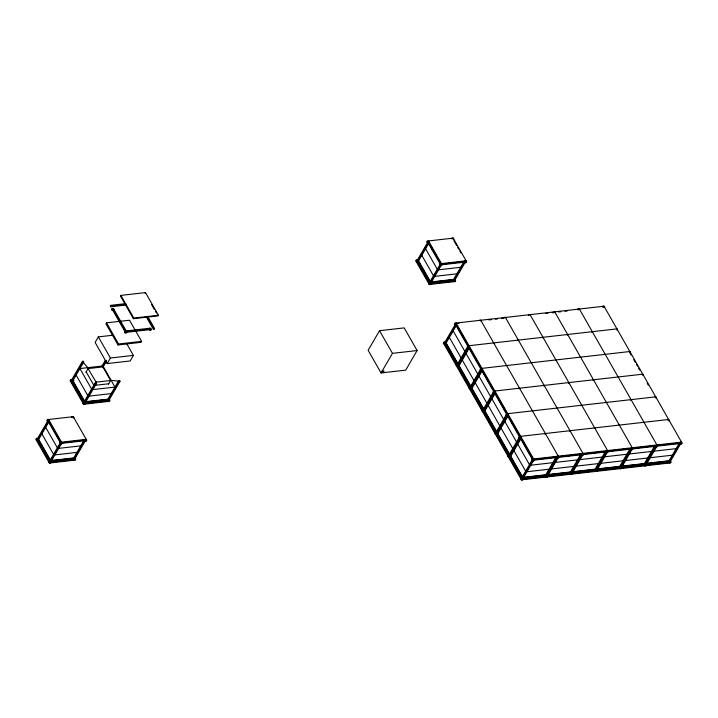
<?xml version="1.0" encoding="UTF-8"?>
<svg xmlns="http://www.w3.org/2000/svg" width="718" height="718" viewBox="0 0 718 718"><rect width="100%" height="100%" fill="white"/><g stroke="black" fill="none" stroke-linecap="round" stroke-linejoin="round"><path stroke-width="1.08" d="M95.422 383.753L96.113 381.967M105.923 360.867L102.853 366.629M125.722 303.633L110.716 305.338L110.339 305.994L110.769 306.748L125.776 305.033M110.769 306.748L111.146 306.092L126.153 304.387M47.693 421.08L36.447 440.394L49.371 463.047L74.026 460.238L85.263 440.924M60.976 442.925L85.81 439.99L86.187 439.335L73.272 416.682L48.618 419.491L48.232 420.147L61.156 442.8M83.279 361.271L71.477 381.716L72.303 381.617L83.71 362.025L83.279 361.271L82.453 361.36L70.669 381.608L83.584 404.261L108.238 401.461L120.032 381.213L119.601 380.45L118.775 380.549L107.368 400.141L107.799 400.895L119.206 381.303L120.032 381.213M120.857 295.394L120.48 296.049L133.395 318.702L158.05 315.893L158.436 315.247L145.512 292.594L120.857 295.394L133.781 318.047L133.395 318.702M113.309 309.673L113.695 309.018L126.61 331.671L126.233 332.326M112.591 335.261L98.348 336.877L95.117 342.432L107.17 363.568L130.182 360.957L133.413 355.401L126.835 343.868M106.524 322.84L105.95 323.818L118.012 344.954L141.024 342.342L141.59 341.355L129.527 320.219L106.524 322.84L118.578 343.976L118.012 344.954M85.9 372.328L88.072 368.594L102.862 366.916L110.617 380.504L108.445 384.238M101.938 366.117L105.205 360.517M72.886 417.337L73.272 416.682M145.135 293.24L145.512 292.594M102.369 366.871L106.174 360.337M103.195 366.772L106.452 361.181M84.177 439.981L84.607 440.735L73.963 459.026L50.951 461.647L38.458 439.748L37.641 439.838L49.695 460.983L60.348 442.692L48.285 421.556L49.102 421.457L38.081 440.403L37.255 440.493L48.662 420.901L49.488 420.811M83.539 402.852L94.947 383.259L95.763 383.17L96.194 383.924L84.787 403.516M124.986 331.662L125.363 331.007L150.017 328.207L150.448 328.961L125.794 331.761L112.87 309.108L113.695 309.018M93.645 385.925L95.817 382.191L110.617 380.504M86.187 439.335L61.533 442.144L49.748 462.392L36.824 439.739M83.584 404.261L95.763 383.17M107.17 363.568L110.401 358.022L133.413 355.401M50.951 461.647L61.039 444.316M83.988 440.313L73.532 458.272L73.963 459.026M75.471 456.253L76.593 454.323M108.194 400.052L109.818 397.251M111.452 394.451L112.538 392.584M113.623 390.718L114.709 388.851M146.355 316.97L153.356 329.239L154.558 328.494L148.096 317.168M153.356 329.239L154.558 328.494M427.596 242.522L416.35 261.837L429.274 284.49L453.929 281.68L465.174 262.366M428.52 240.934L428.143 241.589L441.058 264.242L465.713 261.433L466.099 260.787L453.175 238.134L428.52 240.934L441.444 263.587L441.058 264.242M420.174 256.586L421.295 254.666M425.218 247.925L426.339 245.996M417.167 261.935L428.574 242.343L429.391 242.253M417.984 261.846L429.014 242.908M379.535 330.693L368.128 350.294L381.052 372.938L405.706 370.138L417.113 350.546L404.189 327.893L379.535 330.693L392.459 353.346L381.052 372.938L384.103 371.044L382.012 371.287M452.798 238.78L453.175 238.134M464.079 261.424L464.51 262.187L453.866 280.469L430.854 283.089L418.37 261.19L417.544 261.289L429.606 282.425L440.251 264.143L428.188 242.998M431.697 280.155L432.774 278.306M433.789 276.556L434.911 274.635M436.589 271.745L437.711 269.824M429.274 284.49L440.52 265.175M430.854 283.089L441.507 264.798L464.51 262.187M453.058 280.37L464.465 260.778M455.176 324.644L443.93 343.958L521.456 479.866L570.765 474.257L582.011 454.943M455.724 323.71L456.101 323.055L604.026 306.227L681.553 442.135L681.176 442.791L533.241 459.619L455.724 323.71L458.937 323.342M456.154 324.464L444.747 344.057L445.564 343.967L456.406 325.353M480.378 320.901L480.755 320.255L558.281 456.163L557.895 456.819M445.95 343.312L445.124 343.41L457.186 364.547L467.831 346.264L455.768 325.119L456.594 325.021M465.291 351.946L466.413 350.016M468.1 347.297L457.231 365.956L444.316 343.303M468.639 346.363L469.025 345.708L616.95 328.88L616.574 329.526M493.939 392.602L483.079 411.261L457.662 366.71L469.069 347.117M469.321 348.006L458.488 366.62L457.662 366.71M458.865 365.965L458.048 366.054L470.102 387.199L480.755 368.908L468.692 347.772M469.778 389.264L481.015 369.95M481.563 369.016L481.94 368.361L629.874 351.524L629.489 352.179M481.993 369.77L470.586 389.362L471.412 389.273L482.245 370.659M517.947 340.754L518.333 340.099M471.789 388.618L470.963 388.707L483.026 409.852L493.67 391.561L481.616 370.425L482.433 370.326M494.487 391.669L494.864 391.014L642.789 374.177L642.413 374.832M571.151 473.602L521.833 479.22L483.51 412.015L494.917 392.423M495.169 393.311L484.327 411.926L483.51 412.015M542.602 337.945L542.987 337.289M519.141 388.86L519.518 388.205M495.95 432.505L496.766 432.407L484.713 411.27L483.887 411.36L495.95 432.505L506.594 414.214L494.531 393.078M495.617 434.569L506.863 415.255M507.402 414.322L507.788 413.667L655.713 396.83L655.328 397.485M507.832 415.076L496.425 434.668L497.251 434.569L508.272 415.632L507.455 415.722L519.509 436.867L508.865 455.158L496.811 434.013L497.628 433.923M567.265 335.144L567.642 334.489M543.795 386.051L544.172 385.404M508.918 456.567L519.778 437.899M520.326 436.966L520.703 436.32L668.629 419.483L668.252 420.138M520.756 437.729L509.349 457.321L510.166 457.222L521.008 438.608M603.65 306.873L604.026 306.227M591.919 332.335L592.296 331.68M568.45 383.25L568.827 382.595M544.98 434.166L545.357 433.51M545.24 475.747L556.262 456.81L556.692 457.563L546.048 475.855L523.036 478.466L510.552 456.576L509.726 456.666L521.789 477.811L532.433 459.52L520.37 438.375L521.196 438.285M521.456 479.866L532.702 460.552M533.241 459.619L533.627 458.973L681.553 442.135M523.036 478.466L533.689 460.184L556.692 457.563M593.104 380.441L593.481 379.795M569.634 431.356L570.011 430.701M551.487 466.341L552.609 464.411M546.111 477.066L557.356 457.752M571.097 472.193L547.26 474.912L547.69 475.666L558.344 457.375L581.356 454.754L580.925 454L569.895 472.947M594.289 428.556L594.666 427.901M547.69 475.666L570.702 473.045L581.356 454.754M582.549 454.009L582.935 453.354L505.409 317.446M571.914 472.103L572.345 472.857L582.998 454.575L606.01 451.954L605.579 451.2M630.673 400.294L631.059 399.639M594.549 470.137L605.382 451.523M572.345 472.857L595.357 470.236L606.01 451.954M595.805 470.802L606.665 452.143M607.204 451.209L607.59 450.554L530.063 314.637M619.203 467.328L630.036 448.714M620.406 466.583L622.084 463.702M625.45 457.922L627.128 455.032M630.664 449.145L607.652 451.766L596.999 470.057L620.011 467.436L630.664 449.145L630.233 448.391M620.074 468.648L631.319 449.333M631.867 448.4L632.244 447.745L554.718 311.836M621.662 467.247L632.307 448.956L655.319 446.345L644.665 464.627L621.662 467.247L621.232 466.494L645.06 463.783M654.69 445.914L644.234 463.873L644.665 464.627M644.728 465.838L656.898 444.945L579.372 309.027A1.005 0.655 30.2 0 0 578.205 309.826M671.958 457.124L669.715 460.974L645.886 463.684L646.317 464.438L656.961 446.156L679.973 443.536L679.542 442.782M679.354 443.105L668.898 461.064L669.329 461.827L646.317 464.438M674.758 452.313L676.437 449.423M669.329 461.827L679.973 443.536M680.628 443.724L669.768 462.383L646.182 465.067M96.095 382.156L88.072 368.594M88.305 368.28L83.315 362.518M441.444 263.587L466.099 260.787M460.66 267.302L437.648 269.923L425.594 248.778M456.863 273.836L433.851 276.457L421.789 255.312M453.623 279.392L430.62 282.003L418.558 260.867M429.606 282.425L430.423 282.336M431.518 282.21L454.261 279.625M439.91 281.869L442.1 281.618M430.728 283.718L454.306 281.034M133.781 318.047L158.436 315.247M127.122 331.42L129.267 331.178M133.557 330.684L135.702 330.442M139.992 329.957L142.137 329.715M126.485 332.299L150.071 329.616M118.578 343.976L141.59 341.355M83.71 362.025L82.884 362.114L82.453 361.36M488.949 319.932L491.094 319.689M495.384 319.196L497.529 318.954M501.819 318.469L503.955 318.218M545.761 313.461L547.906 313.219M552.196 312.734L554.341 312.492M558.631 311.998L560.776 311.756M565.057 311.271L567.202 311.029M71.863 381.061L73.999 380.818M96.194 383.924L95.377 384.013L94.947 383.259M108.714 383.771L93.923 385.458L86.169 371.861M392.459 353.346L417.113 350.546M111.173 393.608L88.161 396.228L76.099 375.083M86.025 401.658L107.942 399.163M84.993 402.08L108.571 399.396L109.001 400.15L84.347 402.96L71.432 380.307L72.249 380.208L84.634 401.918M86.752 402.484L88.897 402.242M93.125 401.766L95.332 401.515M108.624 400.806L83.97 403.606L71.046 380.953M457.186 364.547L458.003 364.457M470.102 387.199L470.927 387.11L458.434 365.211A1.005 0.655 30.2 0 1 457.94 366.063A1.005 0.655 30.2 0 1 456.693 365.112A1.005 0.655 30.2 0 1 457.752 364.636M61.595 443.356L84.607 440.735M80.757 445.86L57.745 448.481L45.683 427.336M76.952 452.394L53.94 455.015L41.886 433.869M483.026 409.852L483.851 409.763L471.358 387.864M51.804 460.435L73.721 457.94M49.695 460.983L74.349 458.174M64.387 459.924L66.577 459.673M50.816 462.266L74.403 459.583M508.865 455.158L509.69 455.059L497.197 433.169M536.355 459.376L538.545 459.125M542.925 458.631L545.115 458.38M548.408 458.003L550.598 457.761M561.009 456.576L563.199 456.325M567.579 455.822L569.769 455.58M574.158 455.077L576.348 454.826M586.759 453.641L588.948 453.39M592.233 453.022L595.527 452.645M598.812 452.268L601.002 452.026M611.413 450.841L613.603 450.59M617.983 450.087L620.181 449.836M624.561 449.342L626.751 449.091M637.162 447.906L639.352 447.655M642.637 447.287L645.931 446.91M649.216 446.533L651.405 446.291M656.342 445.725L658.532 445.474M661.816 445.106L664.006 444.855M668.395 444.352L670.585 444.101M674.965 443.607L677.155 443.356M552.842 462.688L529.83 465.309L517.777 444.164M554.484 462.5L577.496 459.879M580.234 459.565L602.151 457.079M603.793 456.89L626.805 454.27M628.447 454.081L651.459 451.46M654.206 451.155L676.114 448.66M527.129 471.708L549.046 469.222M550.688 469.034L573.7 466.413M575.342 466.224L598.354 463.604M601.092 463.298L623.009 460.803M624.651 460.615L647.663 457.994M649.305 457.806L672.317 455.194M545.806 474.769L522.803 477.389L510.74 456.244M547.457 474.58L570.46 471.959M572.111 471.78L595.123 469.159M596.766 468.971L619.778 466.35M622.515 466.045L644.432 463.55M646.074 463.361L669.086 460.741M521.789 477.811L546.443 475.002M573.018 471.977L595.752 469.392M596.577 469.294L619.58 466.682L620.011 467.436M564.411 473.566L566.61 473.315M577.021 472.13L579.211 471.888M627.424 466.395L629.614 466.144M633.994 465.65L636.184 465.399M665.227 462.096L667.417 461.845M572.219 473.485L645.114 465.192M571.842 474.14L669.382 463.038M118.533 381.123L110.662 380.307M630.027 353.121L631.104 355.015M633.725 359.601L635.349 362.455M636.435 364.358L637.521 366.261M638.607 368.172L639.693 370.075M647.187 383.206L648.273 385.108M656.53 445.402L656.961 446.156M594.926 469.482L595.357 470.236M582.567 453.812L582.998 454.575M453.875 240.674L456.567 245.394M457.644 247.279L458.721 249.164M459.798 251.058L460.875 252.942M570.271 472.291L570.702 473.045M453.435 279.715L453.866 280.469M429.373 244.192L430.468 246.112M431.563 248.033L435.404 254.764M436.499 256.685L439.784 262.447M545.617 475.092L546.048 475.855M456.101 323.055L533.627 458.973M458.048 328.234L459.143 330.154M460.238 332.075L466.269 342.648M469.868 348.966L472.067 352.807M473.162 354.728L474.257 356.649M475.352 358.578L479.193 365.3M483.887 373.539L492.108 387.953M496.811 396.192L497.906 398.113M499.001 400.034L500.096 401.954M501.191 403.875L506.675 413.487M509.726 418.845L513.02 424.607M514.115 426.528L515.21 428.449M516.305 430.378L517.947 433.259M522.65 441.498L523.745 443.419M524.84 445.339L532.514 458.793M416.736 261.181L429.113 282.892M453.175 330.899L464.681 351.084M466.09 353.552L478.152 374.697M479.014 376.205L490.52 396.39M491.929 398.858L503.991 420.003M504.853 421.511L516.368 441.696M449.369 337.433L461.432 358.578M462.293 360.086L474.347 381.231M475.208 382.739L487.271 403.884M488.132 405.392L500.186 426.528M501.047 428.045L513.11 449.181M513.971 450.698L526.034 471.834M446.138 342.989L458.201 364.125M459.053 365.641L471.116 386.778M471.977 388.294L484.04 409.431M484.901 410.938L496.955 432.083M497.816 433.591L509.879 454.736M457.456 363.496L445.519 342.558A1.005 0.655 30.2 0 0 443.975 341.992A1.005 0.655 30.2 0 0 444.424 343.258A1.005 0.655 30.2 0 0 445.618 342.845M151.588 304.567L154.28 309.287M155.357 311.172L156.434 313.066M147.271 317.257L154.173 329.14M120.848 322.885L121.925 324.769M110.716 305.338L111.146 306.092M112.493 309.763L125.408 332.416M98.348 336.877L110.401 358.022M118.775 380.549L119.206 381.303M72.868 380.639L84.93 401.784M48.618 419.491L61.533 442.144M49.461 422.749L50.565 424.67M51.66 426.591L52.755 428.511M53.85 430.432L59.881 441.005M38.646 439.425L50.709 460.561M41.913 447.126L43.017 449.046M75.049 459.26A1.005 0.655 30.2 0 1 74.86 460.337A1.005 0.655 30.2 0 1 73.496 459.484M75.031 458.317A1.005 0.655 30.2 0 1 75.605 459.502A1.005 0.655 30.2 0 1 74.196 459.314A1.005 0.655 30.2 0 1 74.205 458.21M86.223 440.502A1.005 0.655 30.2 0 1 85.702 441.399A1.005 0.655 30.2 0 1 84.5 440.403M85.828 439.281A1.005 0.655 30.2 0 1 86.734 440.26A1.005 0.655 30.2 0 1 85.828 440.708A1.005 0.655 30.2 0 1 84.886 439.757M72.132 417.526A1.005 0.655 30.2 0 1 72.294 416.619A1.005 0.655 30.2 0 1 73.55 417.032A1.005 0.655 30.2 0 1 73.595 418.011M71.629 417.508A1.005 0.655 30.2 0 1 72.186 417.23M50.619 462.392A1.005 0.655 30.2 0 1 50.036 463.155A1.005 0.655 30.2 0 1 48.851 462.329A1.005 0.655 30.2 0 1 49.533 461.638M61.38 443.087A1.005 0.655 30.2 0 1 61.308 444.191A1.005 0.655 30.2 0 1 59.908 443.446A1.005 0.655 30.2 0 1 60.68 442.71M61.847 442.521A1.005 0.655 30.2 0 1 61.515 443.553A1.005 0.655 30.2 0 1 60.231 442.575A1.005 0.655 30.2 0 1 61.407 442.18M49.066 420.703A1.005 0.655 30.2 0 1 47.559 420.434A1.005 0.655 30.2 0 1 47.873 419.384A1.005 0.655 30.2 0 1 49.165 420.38M48.689 421.358A1.005 0.655 30.2 0 1 47.092 420.981A1.005 0.655 30.2 0 1 47.756 420.066M37.605 440.358A1.005 0.655 30.2 0 1 36.447 440.278A1.005 0.655 30.2 0 1 35.927 439.299A1.005 0.655 30.2 0 1 36.905 439.048M38.126 439.452A1.005 0.655 30.2 0 1 36.959 439.703A1.005 0.655 30.2 0 1 36.349 438.563A1.005 0.655 30.2 0 1 37.668 438.599M126.063 332.093A1.005 0.655 30.2 0 1 125.91 333.161A1.005 0.655 30.2 0 1 124.537 332.398A1.005 0.655 30.2 0 1 125.318 331.68M113.112 310.472A1.005 0.655 30.2 0 1 111.604 309.718A1.005 0.655 30.2 0 1 112.627 309.099M113.094 309.404A1.005 0.655 30.2 0 1 113.381 309.817M84.661 403.328A1.005 0.655 30.2 0 1 84.464 404.351A1.005 0.655 30.2 0 1 83.117 403.642A1.005 0.655 30.2 0 1 83.755 402.852M71.908 381.482A1.005 0.655 30.2 0 1 70.382 381.258A1.005 0.655 30.2 0 1 70.723 380.199M109.495 400.806A1.005 0.655 30.2 0 1 108.804 401.55A1.005 0.655 30.2 0 1 107.7 400.563M108.759 400.141A1.005 0.655 30.2 0 1 109.037 400.285M72.356 380.54A1.005 0.655 30.2 0 1 71.181 380.917A1.005 0.655 30.2 0 1 70.651 379.687A1.005 0.655 30.2 0 1 72.15 380.073M84.76 402.439A1.005 0.655 30.2 0 1 84.966 403.66A1.005 0.655 30.2 0 1 83.476 402.951A1.005 0.655 30.2 0 1 84.365 402.251M108.786 399.396A1.005 0.655 30.2 0 1 109.935 400.429A1.005 0.655 30.2 0 1 108.75 400.761A1.005 0.655 30.2 0 1 108.203 399.567M150.43 329.059A1.005 0.655 30.2 0 1 150.942 330.101A1.005 0.655 30.2 0 1 149.82 330.226A1.005 0.655 30.2 0 1 149.156 329.203M454.871 280.621A1.005 0.655 30.2 0 1 454.817 281.77A1.005 0.655 30.2 0 1 453.408 280.935M454.647 279.652A1.005 0.655 30.2 0 1 455.589 280.81A1.005 0.655 30.2 0 1 454.207 280.846A1.005 0.655 30.2 0 1 454.072 279.67M465.641 261.505A1.005 0.655 30.2 0 1 466.233 262.537A1.005 0.655 30.2 0 1 465.147 262.734A1.005 0.655 30.2 0 1 464.42 261.72M465.614 260.697A1.005 0.655 30.2 0 1 466.646 261.684A1.005 0.655 30.2 0 1 465.659 262.133A1.005 0.655 30.2 0 1 464.797 261.065M451.909 238.735A1.005 0.655 30.2 0 1 452.403 238.026A1.005 0.655 30.2 0 1 453.57 238.609A1.005 0.655 30.2 0 1 453.417 239.489M451.793 238.726A1.005 0.655 30.2 0 1 452.43 238.726M430.45 283.691A1.005 0.655 30.2 0 1 430.055 284.597A1.005 0.655 30.2 0 1 428.781 283.816A1.005 0.655 30.2 0 1 429.445 283.08M441.328 264.574A1.005 0.655 30.2 0 1 441.211 265.633A1.005 0.655 30.2 0 1 439.838 264.942A1.005 0.655 30.2 0 1 440.466 264.143M441.669 263.874A1.005 0.655 30.2 0 1 441.525 264.996A1.005 0.655 30.2 0 1 440.152 264.116A1.005 0.655 30.2 0 1 441.193 263.578M428.996 242.11A1.005 0.655 30.2 0 1 427.569 241.984A1.005 0.655 30.2 0 1 427.596 240.853A1.005 0.655 30.2 0 1 429.014 241.589M428.386 242.953A1.005 0.655 30.2 0 1 426.869 242.172A1.005 0.655 30.2 0 1 427.955 241.598M418.011 260.975A1.005 0.655 30.2 0 1 416.682 261.038A1.005 0.655 30.2 0 1 416.395 259.871A1.005 0.655 30.2 0 1 417.84 260.293M417.4 261.873A1.005 0.655 30.2 0 1 415.866 261.181A1.005 0.655 30.2 0 1 416.808 260.499M571.833 473.324A1.005 0.655 30.2 0 1 571.384 474.365A1.005 0.655 30.2 0 1 570.236 473.198M571.887 472.399A1.005 0.655 30.2 0 1 572.309 473.557A1.005 0.655 30.2 0 1 570.909 473.306A1.005 0.655 30.2 0 1 570.954 472.229M582.639 454.18A1.005 0.655 30.2 0 1 583.016 455.212A1.005 0.655 30.2 0 1 581.849 455.239A1.005 0.655 30.2 0 1 581.275 454.216M582.854 453.426A1.005 0.655 30.2 0 1 583.411 454.53A1.005 0.655 30.2 0 1 582.145 454.53A1.005 0.655 30.2 0 1 581.751 453.426M547.179 476.133A1.005 0.655 30.2 0 1 546.82 477.174A1.005 0.655 30.2 0 1 545.563 476.133M547.475 475.397A1.005 0.655 30.2 0 1 547.628 476.393A1.005 0.655 30.2 0 1 546.389 476.231A1.005 0.655 30.2 0 1 546.039 475.199M558.245 457.24A1.005 0.655 30.2 0 1 557.707 458.219A1.005 0.655 30.2 0 1 556.621 457.025M558.308 456.298A1.005 0.655 30.2 0 1 558.739 457.357A1.005 0.655 30.2 0 1 557.518 457.357A1.005 0.655 30.2 0 1 557.042 456.298M596.487 470.523A1.005 0.655 30.2 0 1 596.182 471.555A1.005 0.655 30.2 0 1 594.881 470.604M596.873 469.868A1.005 0.655 30.2 0 1 596.802 470.855A1.005 0.655 30.2 0 1 595.491 470.425A1.005 0.655 30.2 0 1 595.563 469.437M607.338 450.536A1.005 0.655 30.2 0 1 608.137 451.487A1.005 0.655 30.2 0 1 607.302 451.945A1.005 0.655 30.2 0 1 606.306 451.11M606.351 450.68A1.005 0.655 30.2 0 1 606.504 450.536M607.742 451.999A1.005 0.655 30.2 0 1 606.925 452.591A1.005 0.655 30.2 0 1 605.902 451.622M621.142 467.714A1.005 0.655 30.2 0 1 620.756 468.755A1.005 0.655 30.2 0 1 619.535 467.669M621.438 466.978A1.005 0.655 30.2 0 1 621.591 467.974A1.005 0.655 30.2 0 1 620.361 467.813A1.005 0.655 30.2 0 1 620.002 466.781M632.208 448.822A1.005 0.655 30.2 0 1 631.723 449.809A1.005 0.655 30.2 0 1 630.566 448.687M631.822 447.673A1.005 0.655 30.2 0 1 632.782 448.588A1.005 0.655 30.2 0 1 632.019 449.145A1.005 0.655 30.2 0 1 630.96 448.301M522.524 478.942A1.005 0.655 30.2 0 1 522.336 479.956A1.005 0.655 30.2 0 1 520.981 479.247A1.005 0.655 30.2 0 1 521.627 478.457M533.42 459.87A1.005 0.655 30.2 0 1 533.456 460.992A1.005 0.655 30.2 0 1 532.029 460.355A1.005 0.655 30.2 0 1 532.648 459.52M533.752 459.179A1.005 0.655 30.2 0 1 533.851 460.337A1.005 0.655 30.2 0 1 532.406 459.682A1.005 0.655 30.2 0 1 533.088 458.874M520.945 437.675A1.005 0.655 30.2 0 1 519.661 437.28A1.005 0.655 30.2 0 1 519.644 436.284A1.005 0.655 30.2 0 1 520.927 436.607M520.721 438.24A1.005 0.655 30.2 0 1 519.186 437.809A1.005 0.655 30.2 0 1 519.733 436.867M510.211 456.28A1.005 0.655 30.2 0 1 509.161 456.576A1.005 0.655 30.2 0 1 508.38 455.544A1.005 0.655 30.2 0 1 509.43 455.248M509.942 455.589A1.005 0.655 30.2 0 1 510.148 455.867M509.717 457.151A1.005 0.655 30.2 0 1 508.173 456.774A1.005 0.655 30.2 0 1 508.703 455.813M670.226 461.898A1.005 0.655 30.2 0 1 670.316 463.11A1.005 0.655 30.2 0 1 668.862 462.284M670.28 461.064A1.005 0.655 30.2 0 1 671.007 462.239A1.005 0.655 30.2 0 1 669.616 462.159A1.005 0.655 30.2 0 1 669.526 461.019M681.615 443.347A1.005 0.655 30.2 0 1 680.978 444.191A1.005 0.655 30.2 0 1 679.865 443.114M681.014 442.046A1.005 0.655 30.2 0 1 682.091 442.934A1.005 0.655 30.2 0 1 681.328 443.536A1.005 0.655 30.2 0 1 680.26 442.647M668.099 419.393A1.005 0.655 30.2 0 1 668.826 420.865M668.117 420.174A1.005 0.655 30.2 0 1 668.431 420.38M645.841 464.959A1.005 0.655 30.2 0 1 645.518 465.946A1.005 0.655 30.2 0 1 644.208 465.093M645.85 463.981A1.005 0.655 30.2 0 1 646.272 465.138A1.005 0.655 30.2 0 1 644.872 464.887A1.005 0.655 30.2 0 1 644.917 463.81M656.602 445.761A1.005 0.655 30.2 0 1 656.665 446.982A1.005 0.655 30.2 0 1 655.22 446.102M656.593 444.909A1.005 0.655 30.2 0 1 657.446 445.842A1.005 0.655 30.2 0 1 656.638 446.336A1.005 0.655 30.2 0 1 655.615 445.501M507.877 415.498A1.005 0.655 30.2 0 1 506.316 415.228A1.005 0.655 30.2 0 1 506.809 414.214M508.021 415.022A1.005 0.655 30.2 0 1 506.567 414.385A1.005 0.655 30.2 0 1 507.249 413.568M496.739 434.552A1.005 0.655 30.2 0 1 495.223 434.076A1.005 0.655 30.2 0 1 495.779 433.16M497.269 433.313A1.005 0.655 30.2 0 1 496.515 434.004A1.005 0.655 30.2 0 1 495.447 432.99A1.005 0.655 30.2 0 1 496.515 432.595M655.175 396.74A1.005 0.655 30.2 0 1 655.911 398.212M495.106 392.378A1.005 0.655 30.2 0 1 493.831 391.992A1.005 0.655 30.2 0 1 493.778 390.996A1.005 0.655 30.2 0 1 495.043 391.256M494.72 393.024A1.005 0.655 30.2 0 1 493.284 392.414A1.005 0.655 30.2 0 1 493.885 391.561M484.372 410.974A1.005 0.655 30.2 0 1 483.322 411.27A1.005 0.655 30.2 0 1 482.541 410.238A1.005 0.655 30.2 0 1 483.591 409.942M484.147 410.328A1.005 0.655 30.2 0 1 484.3 410.561M483.905 411.818A1.005 0.655 30.2 0 1 482.352 411.495A1.005 0.655 30.2 0 1 482.864 410.508M642.251 374.087A1.005 0.655 30.2 0 1 642.987 375.559M629.336 351.434A1.005 0.655 30.2 0 1 630.072 352.906M482.038 370.192A1.005 0.655 30.2 0 1 480.477 369.923A1.005 0.655 30.2 0 1 480.97 368.908M482.182 369.725A1.005 0.655 30.2 0 1 480.728 369.088A1.005 0.655 30.2 0 1 481.41 368.271M470.927 389.228A1.005 0.655 30.2 0 1 469.392 388.797A1.005 0.655 30.2 0 1 469.94 387.855M471.448 388.097A1.005 0.655 30.2 0 1 470.595 388.68A1.005 0.655 30.2 0 1 469.608 387.657A1.005 0.655 30.2 0 1 470.667 387.289M469.267 347.072A1.005 0.655 30.2 0 1 467.822 346.453A1.005 0.655 30.2 0 1 468.432 345.609M468.836 345.717A1.005 0.655 30.2 0 1 469.204 345.959M468.881 347.727A1.005 0.655 30.2 0 1 467.436 347.108A1.005 0.655 30.2 0 1 468.046 346.264M458.066 366.512A1.005 0.655 30.2 0 1 456.504 366.189A1.005 0.655 30.2 0 1 457.025 365.202M616.412 328.781A1.005 0.655 30.2 0 1 617.103 330.262M602.806 306.927A1.005 0.655 30.2 0 1 603.219 306.119A1.005 0.655 30.2 0 1 604.439 306.739A1.005 0.655 30.2 0 1 604.179 307.618M602.465 306.945A1.005 0.655 30.2 0 1 603.578 306.945M577.757 309.817A1.005 0.655 30.2 0 1 578.349 309.575M553.578 312.68A1.005 0.655 30.2 0 1 554.754 311.971M553.066 312.689A1.005 0.655 30.2 0 1 553.919 312.42M530.198 314.852A1.005 0.655 30.2 0 0 528.816 315.292A1.005 0.655 30.2 0 0 528.385 315.579M504.117 317.733A1.005 0.655 30.2 0 1 505.634 317.733M479.453 320.578A1.005 0.655 30.2 0 1 481.024 320.587M456.343 324.419A1.005 0.655 30.2 0 1 455.024 323.971A1.005 0.655 30.2 0 1 455.131 322.992A1.005 0.655 30.2 0 1 456.451 323.477M456.199 324.886A1.005 0.655 30.2 0 1 454.736 324.724A1.005 0.655 30.2 0 1 454.862 323.612M445.088 343.922A1.005 0.655 30.2 0 1 443.553 343.491A1.005 0.655 30.2 0 1 444.101 342.549M102.916 365.938L79.904 368.558L91.967 389.694L114.979 387.083L102.916 365.938M49.389 461.952A1.005 0.655 30.2 0 0 50.987 462.257A1.005 0.655 30.2 0 0 50.009 461.001A1.005 0.655 30.2 0 0 49.389 461.952M125.058 331.985A1.005 0.655 30.2 0 0 126.646 332.29A1.005 0.655 30.2 0 0 125.677 331.025A1.005 0.655 30.2 0 0 125.058 331.985M112.134 309.332A1.005 0.655 30.2 0 0 113.731 309.637A1.005 0.655 30.2 0 0 112.753 308.372A1.005 0.655 30.2 0 0 112.134 309.332M149.712 329.176A1.005 0.655 30.2 0 0 151.301 329.481A1.005 0.655 30.2 0 0 150.331 328.216A1.005 0.655 30.2 0 0 149.712 329.176M429.292 283.404A1.005 0.655 30.2 0 0 430.89 283.709A1.005 0.655 30.2 0 0 429.92 282.443A1.005 0.655 30.2 0 0 429.292 283.404M521.474 478.78A1.005 0.655 30.2 0 0 523.072 479.085A1.005 0.655 30.2 0 0 522.103 477.82A1.005 0.655 30.2 0 0 521.474 478.78"/></g></svg>
